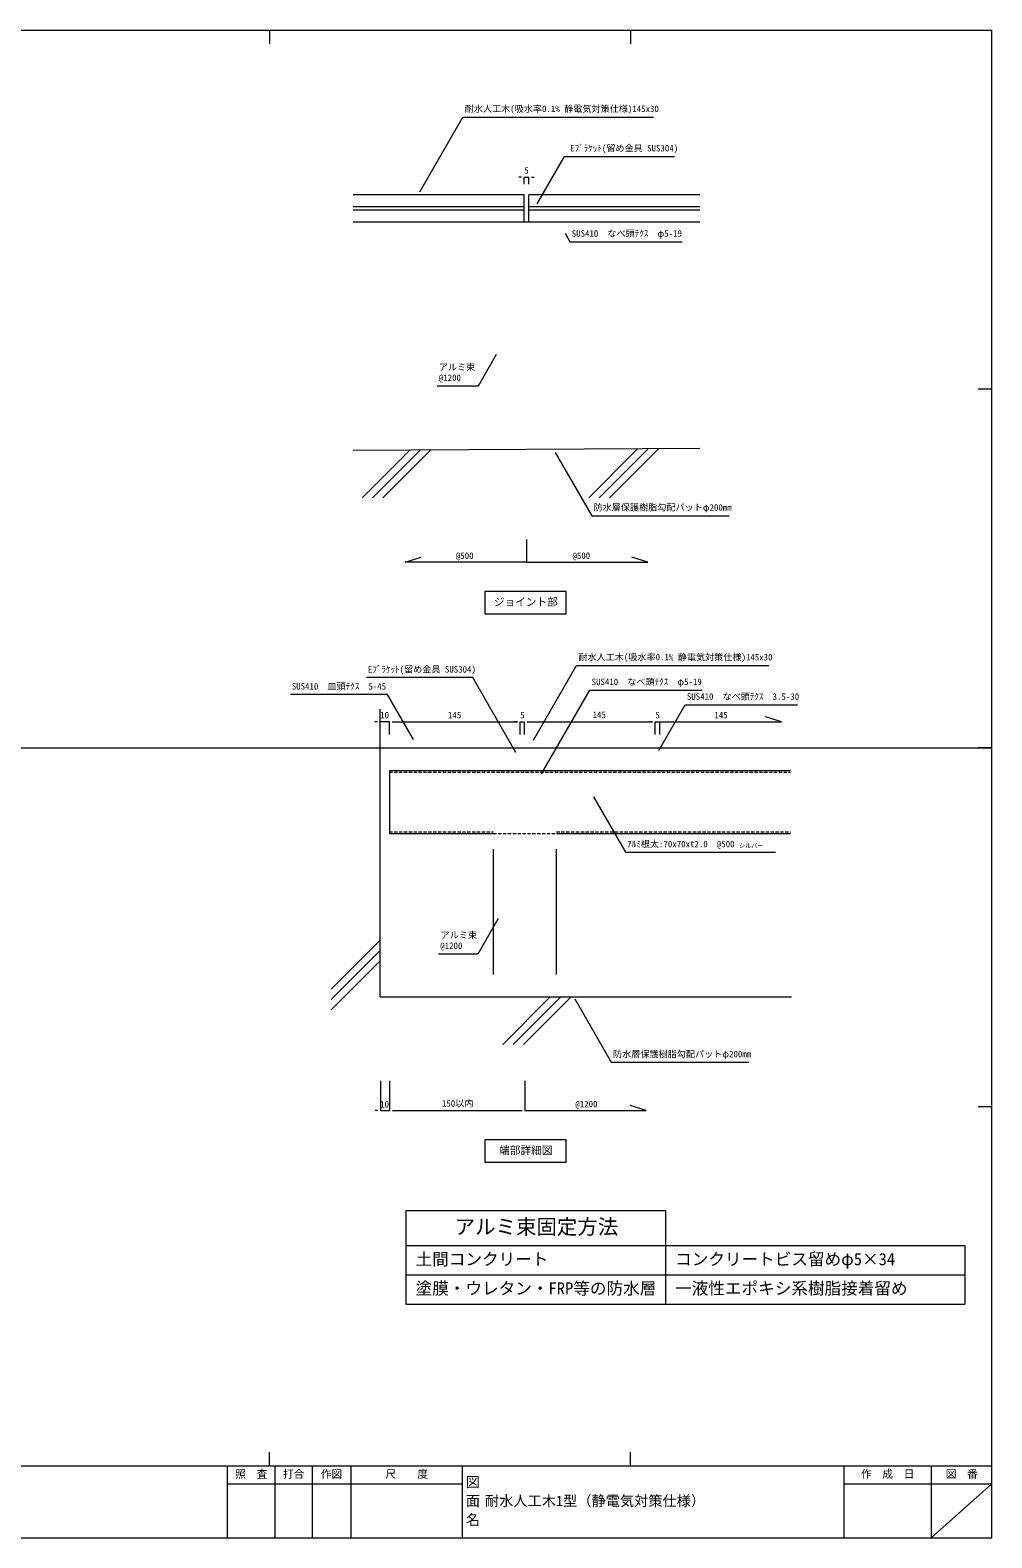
# Model space of a CAD drawing. Units: millimetres on the paper. Extents: x -401 to 401, y -279 to 279.
# Drawn here: x 45 to 401, y -279 to 279 of the extents above; entities that cross this region are included whole.
import ezdxf
from ezdxf.enums import TextEntityAlignment as Align

# ---------------------------------------------------------------- set-up
doc = ezdxf.new("R2010")
doc.units = ezdxf.units.MM
doc.linetypes.add('DASHED1', pattern=[1.8, 1.2, -0.6])
for name, color, linetype, lineweight in [('0-0_A-C01-補助線(非印刷)', 4, 'Continuous', 9), ('0-3_0-A01-枠A', 4, 'Continuous', 9), ('0-4_A-B01-文字_タイトル室名', 2, 'Continuous', 9), ('0-5_A-E01-仕上太線', 4, 'Continuous', 9), ('0-6_A-C03-壁種別', 4, 'Continuous', 9), ('0-7_ｱﾙﾐ', 4, 'DASHED1', 9), ('0-8_0-A11-寸法_詳細', 5, 'Continuous', 9), ('0-A_A-B03-文字_書込_小', 7, 'Continuous', 9), ('0-B_A-D09-金物_鋼材', 1, 'Continuous', 9), ('0-C_A-B03-文字_書込_大', 7, 'Continuous', 9)]:
    doc.layers.add(name, color=color, linetype=linetype, lineweight=lineweight)
doc.layers.add('0-2_0-A02-枠B', color=5, linetype='Continuous')
doc.styles.add('ＭＳ ゴシック', font='')
doc.styles.get('ＭＳ ゴシック').set_extended_font_data('MS Gothic')

msp = doc.modelspace()

# ---------------------------------------------------------------- linework, layer by layer
at = {"layer": '0-0_A-C01-補助線(非印刷)'}
for p, q in [((133.556, 278.667), (133.556, 273.667)), ((267.111, 278.667), (267.111, 273.667)), ((400.667, 146), (395.667, 146)), ((-400.667, 13.333), (400.667, 13.333)), ((400.667, 13.333), (395.667, 13.333)), ((400.667, -119.333), (395.667, -119.333)), ((133.556, -252), (133.556, -247)), ((267.111, -252), (267.111, -247))]:
    msp.add_line(p, q, dxfattribs=at)
at = {"layer": '0-3_0-A01-枠A'}
for p, q in [((-400.667, 278.667), (400.667, 278.667)), ((400.667, -278.667), (400.667, 278.667)), ((-400.667, -252), (343.263, -252)), ((117.985, -252), (117.985, -278.667)), ((135.596, -252), (135.596, -278.667)), ((149.341, -252), (149.341, -278.667)), ((163.635, -252), (163.635, -278.667)), ((204.873, -252), (204.873, -258.667)), ((343.263, -252), (345.987, -252)), ((345.987, -252), (345.987, -278.667)), ((345.987, -252), (400.667, -252)), ((378.282, -252), (378.282, -278.667)), ((117.985, -258.667), (204.873, -258.667)), ((204.873, -258.667), (204.873, -278.667)), ((345.987, -258.667), (400.667, -258.667)), ((400.667, -258.667), (378.282, -278.667)), ((-400.667, -278.667), (345.987, -278.667)), ((345.987, -278.667), (400.667, -278.667))]:
    msp.add_line(p, q, dxfattribs=at)
at = {"layer": '0-4_A-B01-文字_タイトル室名'}
for points in [[(213.24, 62.868), (243.24, 62.868), (243.24, 71.201), (213.24, 71.201)], [(213.24, -139.845), (243.24, -139.845), (243.24, -131.512), (213.24, -131.512)]]:
    msp.add_lwpolyline(points, close=True, dxfattribs=at)
at = {"layer": '0-5_A-E01-仕上太線'}
for p, q in [((227.773, 217.734), (164.512, 217.734)), ((227.773, 207.734), (227.773, 217.734)), ((292.7, 217.734), (229.439, 217.734)), ((229.439, 207.734), (229.439, 217.734)), ((227.773, 213.401), (164.512, 213.401)), ((227.773, 212.068), (164.512, 212.068)), ((292.7, 213.401), (229.439, 213.401)), ((292.7, 212.068), (229.439, 212.068)), ((292.7, 207.734), (164.512, 207.734)), ((164.512, 123.41), (292.7, 124.085)), ((174.573, -78.646), (174.573, 27.604)), ((174.573, -78.646), (326.631, -78.646))]:
    msp.add_line(p, q, dxfattribs=at)
at = {"layer": '0-6_A-C03-壁種別'}
for p, q in [((167.852, 105.808), (185.565, 123.52)), ((171.694, 105.808), (189.427, 123.541)), ((175.535, 105.808), (193.289, 123.561)), ((251.666, 105.808), (269.822, 123.964)), ((255.507, 105.808), (273.684, 123.985)), ((259.348, 105.808), (277.546, 124.005)), ((156.448, -75.806), (174.573, -57.681)), ((156.448, -79.647), (174.573, -61.522)), ((156.448, -83.489), (174.573, -65.364)), ((219.819, -96.247), (237.421, -78.646)), ((223.661, -96.247), (241.263, -78.646)), ((227.502, -96.247), (245.104, -78.646))]:
    msp.add_line(p, q, dxfattribs=at)
at = {"layer": '0-7_ｱﾙﾐ', "color": 3, "linetype": 'Continuous'}
for p, q in [((177.906, 5.021), (326.239, 5.021)), ((177.906, 5.021), (177.906, -18.312)), ((177.906, -18.312), (216.359, -18.312)), ((239.692, -18.312), (326.239, -18.312)), ((239.692, -18.312), (326.239, -18.312))]:
    msp.add_line(p, q, dxfattribs=at)
at = {"layer": '0-7_ｱﾙﾐ'}
for p, q in [((177.906, 4.354), (326.239, 4.354)), ((177.906, -17.646), (216.359, -17.646)), ((216.359, -18.303), (239.692, -18.312)), ((239.692, -17.646), (326.239, -17.646))]:
    msp.add_line(p, q, dxfattribs=at)
at = {"layer": '0-8_0-A11-寸法_詳細'}
for p, q in [((226.773, 224.331), (225.773, 224.331)), ((227.773, 221.734), (227.773, 224.331)), ((227.773, 224.331), (229.439, 224.331)), ((229.439, 221.734), (229.439, 224.331)), ((230.439, 224.331), (231.439, 224.331)), ((228.606, 90.325), (228.606, 81.964)), ((173.573, 23.009), (172.573, 23.009)), ((174.573, 18.354), (174.573, 23.009)), ((177.906, 23.009), (174.573, 23.009)), ((177.906, 18.354), (177.906, 23.009)), ((177.906, 18.354), (177.906, 23.009)), ((178.906, 23.009), (179.906, 23.009)), ((178.906, 23.009), (225.239, 23.009)), ((225.239, 23.009), (224.239, 23.009)), ((226.239, 18.354), (226.239, 23.009)), ((226.239, 18.354), (226.239, 23.009)), ((226.239, 23.009), (227.906, 23.009)), ((227.906, 18.354), (227.906, 23.009)), ((227.906, 18.354), (227.906, 23.009)), ((228.906, 23.009), (229.906, 23.009)), ((228.906, 23.009), (275.239, 23.009)), ((275.239, 23.009), (274.239, 23.009)), ((276.239, 18.354), (276.239, 23.009)), ((276.239, 18.354), (276.239, 23.009)), ((276.239, 23.009), (277.906, 23.009)), ((277.906, 18.354), (277.906, 23.009)), ((278.906, 23.009), (279.906, 23.009)), ((174.692, -109.722), (174.692, -120.749)), ((178.026, -109.722), (178.026, -120.749)), ((178.026, -109.722), (178.026, -120.749)), ((228.026, -109.722), (228.026, -120.749)), ((173.692, -120.749), (172.692, -120.749)), ((174.692, -120.749), (178.026, -120.749)), ((179.026, -120.749), (180.026, -120.749)), ((179.026, -120.749), (227.026, -120.749))]:
    msp.add_line(p, q, dxfattribs=at)
for points in [[(228.726, 81.964), (183.726, 81.964), (189.657, 83.826)], [(228.486, 81.964), (273.486, 81.964), (267.555, 83.826)], [(277.906, 23.009), (322.906, 23.009), (316.975, 24.871)], [(227.906, -120.749), (272.906, -120.749), (266.975, -118.887)]]:
    msp.add_lwpolyline(points, dxfattribs=at)
at = {"layer": '0-A_A-B03-文字_書込_小'}
for points in [[(189.239, 218.909), (205.132, 246.521), (275.57, 246.521)], [(232.584, 214.415), (242.69, 231.973), (283.294, 231.973)], [(242.866, 203.644), (244.698, 200.44), (286.2, 200.44)], [(217.403, 158.737), (210.768, 147.12), (195.547, 147.12)], [(239.269, 122.583), (252.745, 99.17), (303.571, 99.17)], [(224.721, 11.701), (208.828, 39.314), (169.447, 39.314)], [(231.245, 16.195), (247.139, 43.808), (318.225, 43.808)], [(234.218, 3.735), (252.038, 34.696), (293.541, 34.696)], [(186.795, 16.466), (177.252, 33.045), (141.314, 33.045)], [(277.506, 12.328), (287.255, 29.266), (328.758, 29.266)], [(253.414, -4.782), (265.198, -25.255), (320.707, -25.255)], [(218.164, -49.697), (210.655, -62.844), (196.082, -62.844)], [(246.493, -79.472), (259.969, -102.885), (310.795, -102.885)]]:
    msp.add_lwpolyline(points, dxfattribs=at)
at = {"layer": '0-B_A-D09-金物_鋼材'}
for p, q in [((216.359, -70.479), (216.359, -24.079)), ((239.692, -70.479), (239.692, -24.079))]:
    msp.add_line(p, q, dxfattribs=at)
at = {"layer": '0-C_A-B03-文字_書込_大'}
for p, q in [((184.02, -157.671), (279.968, -157.671)), ((184.02, -157.671), (184.02, -192.231)), ((279.968, -157.671), (279.968, -192.231)), ((184.02, -170.631), (390.667, -170.631)), ((390.667, -170.631), (390.667, -192.231)), ((390.667, -170.631), (390.667, -192.231)), ((184.02, -181.431), (390.667, -181.431)), ((184.02, -192.231), (390.667, -192.231))]:
    msp.add_line(p, q, dxfattribs=at)

# ---------------------------------------------------------------- texts
at = {"layer": '0-2_0-A02-枠B', "color": 6, "style": 'ＭＳ ゴシック'}
for s, height, p in [('照\u3000査', 2.889, (120.943, -257.388)), ('打合', 2.889, (138.57, -257.388)), ('作図', 2.889, (152.59, -257.388)), ('尺\u3000\u3000度', 2.889, (176.457, -257.388)), ('図', 3.849, (206.177, -261.073)), ('作\u3000成\u3000日', 2.889, (352.292, -257.388)), ('図\u3000番', 2.889, (383.627, -257.388)), ('面', 3.849, (206.177, -268.073)), ('名', 3.849, (206.177, -275.073))]:
    msp.add_text(s, height=height, dxfattribs=at).set_placement(p, align=Align.BOTTOM_LEFT)
at = {"layer": '0-4_A-B01-文字_タイトル室名', "style": 'ＭＳ ゴシック'}
for s, height, p in [('ジョイント部', 2.889, (216.545, 64.98)), ('端部詳細図', 2.889, (218.494, -137.734)), ('耐水人工木1型（静電気対策仕様）', 3.849, (213.292, -268.073))]:
    msp.add_text(s, height=height, dxfattribs=at).set_placement(p, align=Align.BOTTOM_LEFT)
at = {"layer": '0-8_0-A11-寸法_詳細', "style": 'ＭＳ ゴシック'}
for s, p in [('5', (227.82, 224.869)), ('@500', (202.504, 82.502)), ('@500', (245.623, 82.502)), ('10', (174.519, 23.546)), ('145', (199.572, 23.546)), ('5', (226.286, 23.546)), ('145', (253.08, 23.694)), ('5', (276.286, 23.546)), ('145', (298.089, 23.546)), ('150以内', (197.356, -119.97)), ('10', (174.517, -120.314)), ('@1200', (246.685, -120.212))]:
    msp.add_text(s, height=2.405, dxfattribs=at).set_placement(p, align=Align.BOTTOM_LEFT)
at = {"layer": '0-A_A-B03-文字_書込_小', "style": 'ＭＳ ゴシック'}
for s, height, p in [('耐水人工木(吸水率0.1% 静電気対策仕様)145x30', 2.405, (205.785, 247.661)), ('Eﾌﾞﾗｹｯﾄ(留め金具 SUS304)', 2.405, (244.749, 233.112)), ('SUS410\u3000なべ頭ﾃｸｽ\u3000φ5-19', 2.405, (245.35, 201.58)), ('@1200', 2.405, (196.2, 148.259)), ('アルミ束', 2.405, (196.2, 152.195)), ('防水層保護樹脂勾配パットφ200mm', 2.405, (253.398, 100.309)), ('耐水人工木(吸水率0.1% 静電気対策仕様)145x30', 2.405, (247.791, 44.947)), ('Eﾌﾞﾗｹｯﾄ(留め金具 SUS304)', 2.405, (169.98, 40.454)), ('SUS410\u3000なべ頭ﾃｸｽ\u3000φ5-19', 2.405, (252.691, 35.835)), ('SUS410\u3000皿頭ﾃｸｽ\u30005-45', 2.405, (141.846, 34.185)), ('SUS410\u3000なべ頭ﾃｸｽ\u30003.5-30', 2.405, (287.907, 30.406)), ('ｱﾙﾐ根太:70x70xt2.0\u3000@500', 2.405, (265.851, -24.116)), ('シルバー', 1.604, (307.204, -24.11)), ('アルミ束', 2.405, (196.874, -57.768)), ('@1200', 2.405, (196.734, -61.705)), ('防水層保護樹脂勾配パットφ200mm', 2.405, (260.622, -101.746))]:
    msp.add_text(s, height=height, dxfattribs=at).set_placement(p, align=Align.BOTTOM_LEFT)
at = {"layer": '0-C_A-B03-文字_書込_大', "style": 'ＭＳ ゴシック'}
for s, height, p in [('アルミ束固定方法', 5.543, (202.054, -168.097)), ('土間コンクリート', 4.501, (187.62, -179.237)), ('コンクリートビス留めφ5×34', 4.501, (283.568, -179.237)), ('塗膜・ウレタン・FRP等の防水層', 4.501, (187.62, -190.037)), ('一液性エポキシ系樹脂接着留め', 4.501, (283.568, -190.037))]:
    msp.add_text(s, height=height, dxfattribs=at).set_placement(p, align=Align.BOTTOM_LEFT)

doc.saveas('drawing.dxf')
